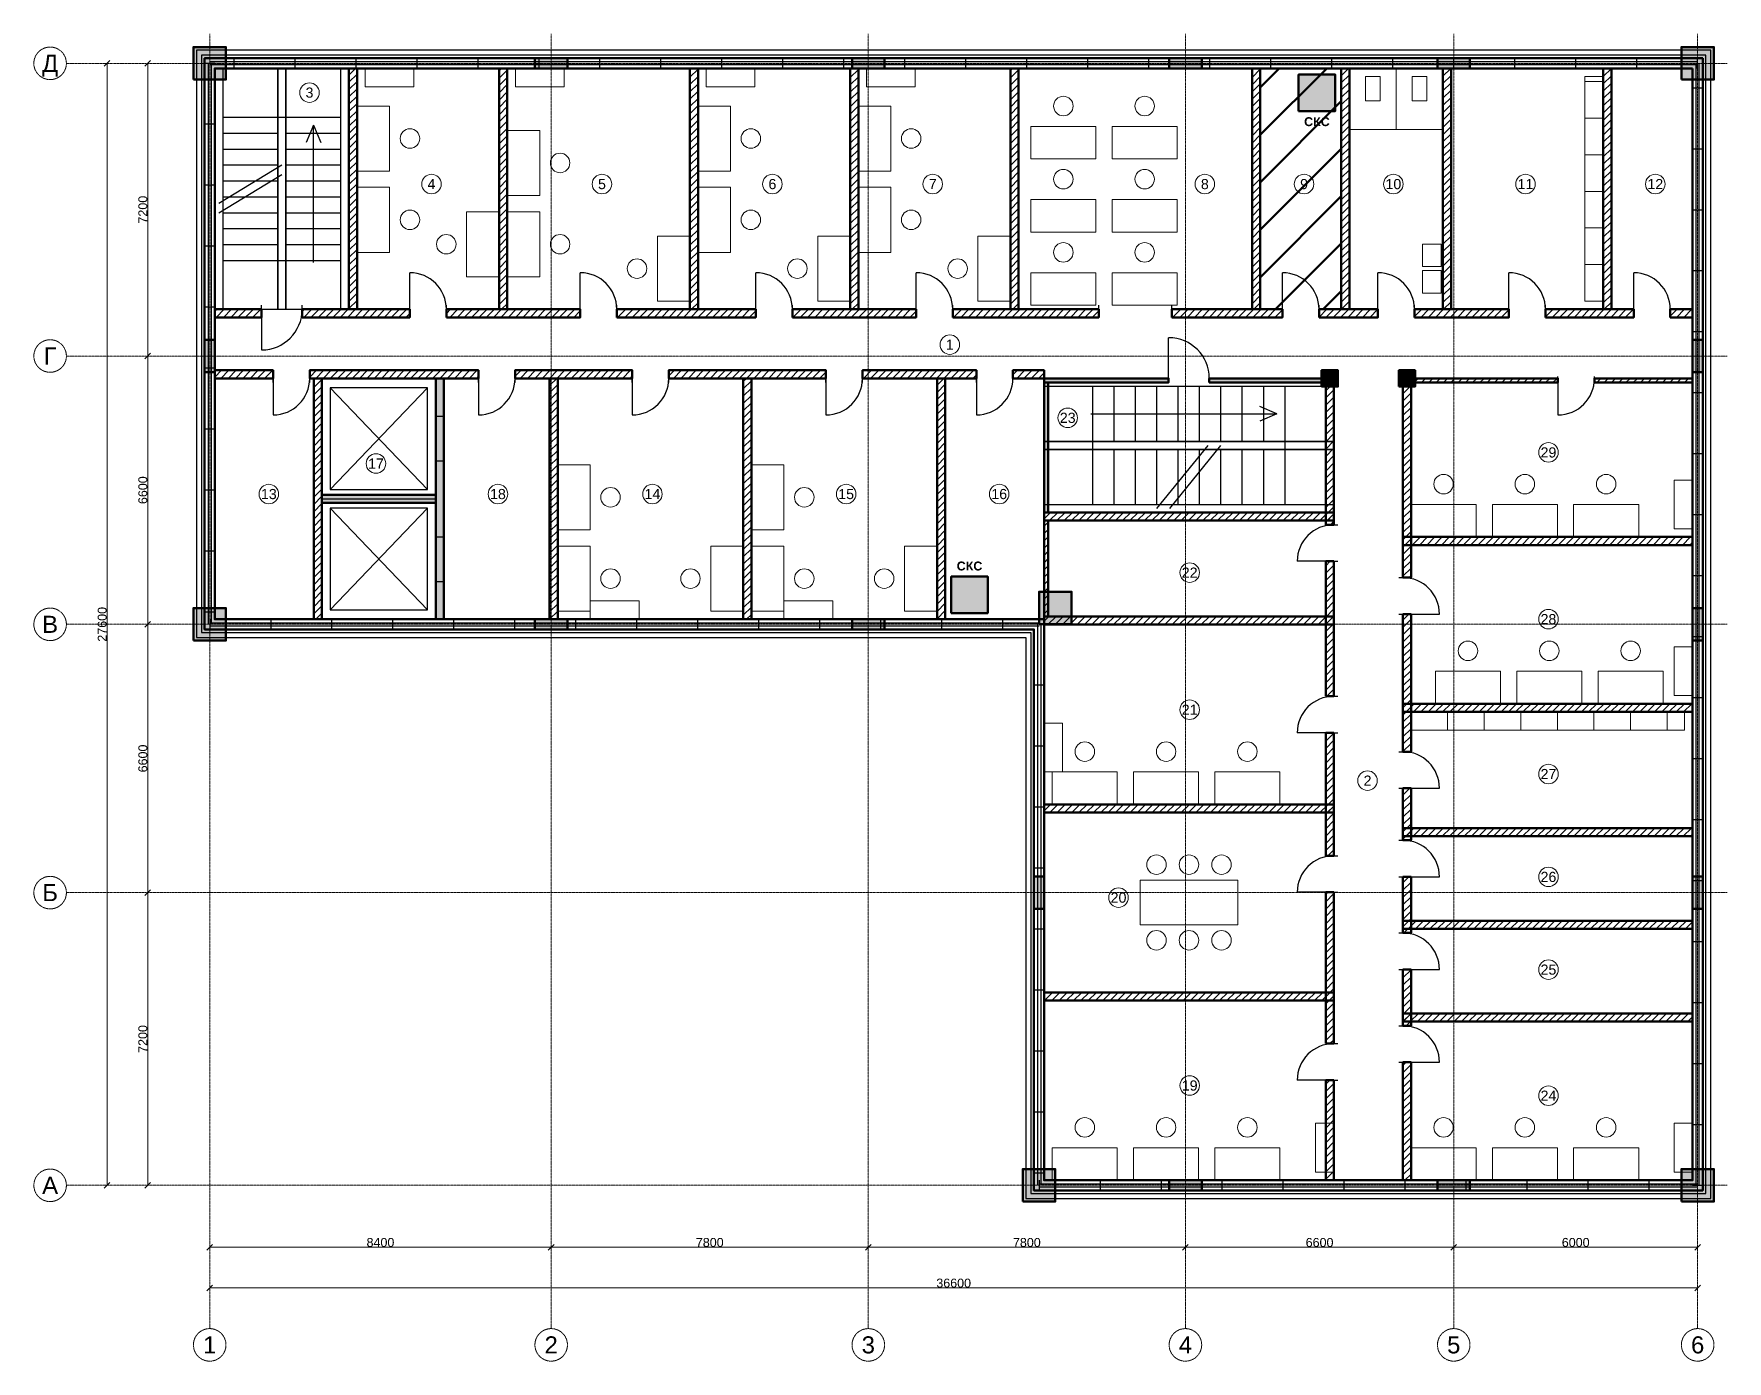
# Model space of a CAD drawing. Header units: millimetres. Extents: x -4325 to 37325, y -4325 to 28325.
import ezdxf
from ezdxf.enums import TextEntityAlignment as Align

# ---------------------------------------------------------------- set-up
doc = ezdxf.new("R2010")
doc.units = ezdxf.units.MM
doc.linetypes.add('CENTER2', pattern=[2.541, 1.587, -0.318, 0.318, -0.318])
for name, color, linetype, lineweight in [('A-ANNO-ROOM', 7, 'CONTINUOUS', 18), ('A-DIMS', 8, 'CONTINUOUS', 13), ('A-DOOR', 3, 'CONTINUOUS', 25), ('A-ELEV', 7, 'CONTINUOUS', 25), ('A-FACADE-PANEL', 8, 'CONTINUOUS', 25), ('A-FURN', 8, 'CONTINUOUS', 18), ('A-GLAZ-RIBBON', 5, 'CONTINUOUS', 25), ('A-GRID', 8, 'CENTER2', 13), ('A-HATCH', 9, 'CONTINUOUS', 9), ('A-OUTLINE', 7, 'CONTINUOUS', 50), ('A-SANI', 8, 'CONTINUOUS', 18), ('A-STAIR', 7, 'CONTINUOUS', 25), ('A-WALL-BLOCK', 9, 'CONTINUOUS', 50), ('A-WALL-RC', 7, 'CONTINUOUS', 50), ('E-SCS-RISER', 1, 'CONTINUOUS', 50), ('E-SERVER-ROOM', 1, 'CONTINUOUS', 50)]:
    doc.layers.add(name, color=color, linetype=linetype, lineweight=lineweight)
doc.styles.add('Arial-Bold', font='arialbd.ttf')
doc.styles.get("Standard").update_dxf_attribs({"font": 'arial.ttf'})

msp = doc.modelspace()

# ---------------------------------------------------------------- hatches: boundary and pattern name
at = {"layer": 'A-HATCH'}
h = msp.add_hatch(dxfattribs=at)
h.set_pattern_fill('ANSI31', scale=40)
h.paths.add_polyline_path([(3425, 21550), (3625, 21550), (3625, 27475), (3625, 27475), (3425, 27475), (3425, 27475)])
h = msp.add_hatch(dxfattribs=at)
h.set_pattern_fill('ANSI31', scale=40)
h.paths.add_polyline_path([(7119, 21550), (7319, 21550), (7319, 27475), (7319, 27475), (7119, 27475), (7119, 27475)])
h = msp.add_hatch(dxfattribs=at)
h.set_pattern_fill('ANSI31', scale=40)
h.paths.add_polyline_path([(11811, 21550), (12011, 21550), (12011, 27475), (12011, 27475), (11811, 27475), (11811, 27475)])
h = msp.add_hatch(dxfattribs=at)
h.set_pattern_fill('ANSI31', scale=40)
h.paths.add_polyline_path([(15755, 21550), (15955, 21550), (15955, 27475), (15955, 27475), (15755, 27475), (15755, 27475)])
h = msp.add_hatch(dxfattribs=at)
h.set_pattern_fill('ANSI31', scale=40)
h.paths.add_polyline_path([(19698, 21550), (19898, 21550), (19898, 27475), (19898, 27475), (19698, 27475), (19698, 27475)])
h = msp.add_hatch(dxfattribs=at)
h.set_pattern_fill('ANSI31', scale=40)
h.paths.add_polyline_path([(25638, 21550), (25838, 21550), (25838, 27475), (25838, 27475), (25638, 27475), (25638, 27475)])
h = msp.add_hatch(dxfattribs=at)
h.set_pattern_fill('ANSI31', scale=40)
h.paths.add_polyline_path([(27835, 21550), (28035, 21550), (28035, 27475), (28035, 27475), (27835, 27475), (27835, 27475)])
h = msp.add_hatch(dxfattribs=at)
h.set_pattern_fill('ANSI31', scale=40)
h.paths.add_polyline_path([(30335, 21550), (30535, 21550), (30535, 27475), (30535, 27475), (30335, 27475), (30335, 27475)])
h = msp.add_hatch(dxfattribs=at)
h.set_pattern_fill('ANSI31', scale=40)
h.paths.add_polyline_path([(34278, 21550), (34478, 21550), (34478, 27475), (34478, 27475), (34278, 27475), (34278, 27475)])
h = msp.add_hatch(dxfattribs=at)
h.set_pattern_fill('ANSI31', scale=40)
h.paths.add_polyline_path([(125, 21350), (125, 21350), (1275, 21350), (1275, 21550), (125, 21550), (125, 21550)])
h = msp.add_hatch(dxfattribs=at)
h.set_pattern_fill('ANSI31', scale=40)
h.paths.add_polyline_path([(2275, 21350), (4922, 21350), (4922, 21550), (2275, 21550)])
h = msp.add_hatch(dxfattribs=at)
h.set_pattern_fill('ANSI31', scale=40)
h.paths.add_polyline_path([(5822, 21350), (9115, 21350), (9115, 21550), (5822, 21550)])
h = msp.add_hatch(dxfattribs=at)
h.set_pattern_fill('ANSI31', scale=40)
h.paths.add_polyline_path([(10015, 21350), (13433, 21350), (13433, 21550), (10015, 21550)])
h = msp.add_hatch(dxfattribs=at)
h.set_pattern_fill('ANSI31', scale=40)
h.paths.add_polyline_path([(14333, 21350), (17376.5, 21350), (17376.5, 21550), (14333, 21550)])
h = msp.add_hatch(dxfattribs=at)
h.set_pattern_fill('ANSI31', scale=40)
h.paths.add_polyline_path([(18276.5, 21350), (21868, 21350), (21868, 21550), (18276.5, 21550)])
h = msp.add_hatch(dxfattribs=at)
h.set_pattern_fill('ANSI31', scale=40)
h.paths.add_polyline_path([(23668, 21350), (26386.5, 21350), (26386.5, 21550), (23668, 21550)])
h = msp.add_hatch(dxfattribs=at)
h.set_pattern_fill('ANSI31', scale=40)
h.paths.add_polyline_path([(27286.5, 21350), (28735, 21350), (28735, 21550), (27286.5, 21550)])
h = msp.add_hatch(dxfattribs=at)
h.set_pattern_fill('ANSI31', scale=40)
h.paths.add_polyline_path([(29635, 21350), (31956.5, 21350), (31956.5, 21550), (29635, 21550)])
h = msp.add_hatch(dxfattribs=at)
h.set_pattern_fill('ANSI31', scale=40)
h.paths.add_polyline_path([(32856.5, 21350), (35026.5, 21350), (35026.5, 21550), (32856.5, 21550)])
h = msp.add_hatch(dxfattribs=at)
h.set_pattern_fill('ANSI31', scale=40)
h.paths.add_polyline_path([(35926.5, 21350), (36475, 21350), (36475, 21350), (36475, 21550), (36475, 21550), (35926.5, 21550)])
h = msp.add_hatch(dxfattribs=at)
h.set_pattern_fill('ANSI31', scale=40)
h.paths.add_polyline_path([(125, 19850), (125, 19850), (1560, 19850), (1560, 20050), (125, 20050), (125, 20050)])
h = msp.add_hatch(dxfattribs=at)
h.set_pattern_fill('ANSI31', scale=40)
h.paths.add_polyline_path([(2460, 19850), (6610, 19850), (6610, 20050), (2460, 20050)])
h = msp.add_hatch(dxfattribs=at)
h.set_pattern_fill('ANSI31', scale=40)
h.paths.add_polyline_path([(7510, 19850), (10392.5, 19850), (10392.5, 20050), (7510, 20050)])
h = msp.add_hatch(dxfattribs=at)
h.set_pattern_fill('ANSI31', scale=40)
h.paths.add_polyline_path([(11292.5, 19850), (15157.5, 19850), (15157.5, 20050), (11292.5, 20050)])
h = msp.add_hatch(dxfattribs=at)
h.set_pattern_fill('ANSI31', scale=40)
h.paths.add_polyline_path([(16057.5, 19850), (18857.5, 19850), (18857.5, 20050), (16057.5, 20050)])
h = msp.add_hatch(dxfattribs=at)
h.set_pattern_fill('ANSI31', scale=40)
h.paths.add_polyline_path([(19757.5, 19850), (20525, 19850), (20525, 20050), (19757.5, 20050)])
h = msp.add_hatch(dxfattribs=at)
h.set_pattern_fill('ANSI31', scale=40)
h.paths.add_polyline_path([(2560, 13925), (2760, 13925), (2760, 13925), (2760, 19850), (2560, 19850), (2560, 13925)])
h = msp.add_hatch(dxfattribs=at)
h.set_pattern_fill('ANSI31', scale=40)
h.paths.add_polyline_path([(8360, 13925), (8560, 13925), (8560, 13925), (8560, 19850), (8360, 19850), (8360, 13925)])
h = msp.add_hatch(dxfattribs=at)
h.set_pattern_fill('ANSI31', scale=40)
h.paths.add_polyline_path([(13125, 13925), (13325, 13925), (13325, 13925), (13325, 19850), (13125, 19850), (13125, 13925)])
h = msp.add_hatch(dxfattribs=at)
h.set_pattern_fill('ANSI31', scale=40)
h.paths.add_polyline_path([(17890, 13925), (18090, 13925), (18090, 13925), (18090, 19850), (17890, 19850), (17890, 13925)])
h = msp.add_hatch(dxfattribs=at)
h.set_pattern_fill('ANSI31', scale=40)
h.paths.add_polyline_path([(27450, 16250), (27650, 16250), (27650, 19850), (27450, 19850)])
h = msp.add_hatch(dxfattribs=at)
h.set_pattern_fill('ANSI31', scale=40)
h.paths.add_polyline_path([(29350, 14948.5), (29550, 14948.5), (29550, 19850), (29350, 19850)])
h = msp.add_hatch(dxfattribs=at)
h.set_pattern_fill('ANSI31', scale=40)
h.paths.add_polyline_path([(29550, 19750), (33162.5, 19750), (33162.5, 19850), (29550, 19850)])
h = msp.add_hatch(dxfattribs=at)
h.set_pattern_fill('ANSI31', scale=40)
h.paths.add_polyline_path([(34062.5, 19750), (36475, 19750), (36475, 19750), (36475, 19850), (36475, 19850), (34062.5, 19850)])
h = msp.add_hatch(dxfattribs=at)
h.set_pattern_fill('ANSI31', scale=40)
h.paths.add_polyline_path([(20525, 16350), (27650, 16350), (27650, 16550), (20525, 16550)])
h = msp.add_hatch(dxfattribs=at)
h.set_pattern_fill('ANSI31', scale=40)
h.paths.add_polyline_path([(20525, 13992), (20625, 13992), (20625, 16350), (20525, 16350)])
h = msp.add_hatch(dxfattribs=at)
h.set_pattern_fill('ANSI31', scale=40)
h.paths.add_polyline_path([(29350, 15749), (36475, 15749), (36475, 15749), (36475, 15949), (36475, 15949), (29350, 15949)])
h = msp.add_hatch(dxfattribs=at)
h.set_pattern_fill('ANSI31', scale=40)
h.paths.add_polyline_path([(27450, 12030.5), (27650, 12030.5), (27650, 15350), (27450, 15350)])
h = msp.add_hatch(dxfattribs=at)
h.set_pattern_fill('ANSI31', scale=40)
h.paths.add_polyline_path([(20525, 13792), (27650, 13792), (27650, 13992), (20525, 13992)])
h = msp.add_hatch(dxfattribs=at)
h.set_pattern_fill('ANSI31', scale=40)
h.paths.add_polyline_path([(29350, 10667.5), (29550, 10667.5), (29550, 14048.5), (29350, 14048.5)])
h = msp.add_hatch(dxfattribs=at)
h.set_pattern_fill('ANSI31', scale=40)
h.paths.add_polyline_path([(29350, 11648), (36475, 11648), (36475, 11648), (36475, 11848), (36475, 11848), (29350, 11848)])
h = msp.add_hatch(dxfattribs=at)
h.set_pattern_fill('ANSI31', scale=40)
h.paths.add_polyline_path([(27450, 8108), (27650, 8108), (27650, 11130.5), (27450, 11130.5)])
h = msp.add_hatch(dxfattribs=at)
h.set_pattern_fill('ANSI31', scale=40)
h.paths.add_polyline_path([(29350, 8487), (29550, 8487), (29550, 9767.5), (29350, 9767.5)])
h = msp.add_hatch(dxfattribs=at)
h.set_pattern_fill('ANSI31', scale=40)
h.paths.add_polyline_path([(20525, 9169), (20525, 9169), (27650, 9169), (27650, 9369), (20525, 9369), (20525, 9369)])
h = msp.add_hatch(dxfattribs=at)
h.set_pattern_fill('ANSI31', scale=40)
h.paths.add_polyline_path([(29350, 8587), (36475, 8587), (36475, 8587), (36475, 8787), (36475, 8787), (29350, 8787)])
h = msp.add_hatch(dxfattribs=at)
h.set_pattern_fill('ANSI31', scale=40)
h.paths.add_polyline_path([(29350, 6207), (29550, 6207), (29550, 7587), (29350, 7587)])
h = msp.add_hatch(dxfattribs=at)
h.set_pattern_fill('ANSI31', scale=40)
h.paths.add_polyline_path([(27450, 3486), (27650, 3486), (27650, 7208), (27450, 7208)])
h = msp.add_hatch(dxfattribs=at)
h.set_pattern_fill('ANSI31', scale=40)
h.paths.add_polyline_path([(29350, 6307), (36475, 6307), (36475, 6307), (36475, 6507), (36475, 6507), (29350, 6507)])
h = msp.add_hatch(dxfattribs=at)
h.set_pattern_fill('ANSI31', scale=40)
h.paths.add_polyline_path([(29350, 3925.5), (29550, 3925.5), (29550, 5307), (29350, 5307)])
h = msp.add_hatch(dxfattribs=at)
h.set_pattern_fill('ANSI31', scale=40)
h.paths.add_polyline_path([(20525, 4547), (20525, 4547), (27650, 4547), (27650, 4747), (20525, 4747), (20525, 4747)])
h = msp.add_hatch(dxfattribs=at)
h.set_pattern_fill('ANSI31', scale=40)
h.paths.add_polyline_path([(29350, 4026), (36475, 4026), (36475, 4026), (36475, 4226), (36475, 4226), (29350, 4226)])
h = msp.add_hatch(dxfattribs=at)
h.set_pattern_fill('ANSI31', scale=40)
h.paths.add_polyline_path([(29350, 125), (29550, 125), (29550, 125), (29550, 3025.5), (29350, 3025.5), (29350, 125)])
h = msp.add_hatch(dxfattribs=at)
h.set_pattern_fill('ANSI31', scale=40)
h.paths.add_polyline_path([(27450, 125), (27650, 125), (27650, 125), (27650, 2586), (27450, 2586), (27450, 125)])
at = {"layer": 'A-WALL-RC'}
h = msp.add_hatch(color=7, dxfattribs=at)
h.dxf.hatch_style = 1
h.paths.add_polyline_path([(-400, 27200), (400, 27200), (400, 28000), (-400, 28000)])
h = msp.add_hatch(color=7, dxfattribs=at)
h.dxf.hatch_style = 1
h.paths.add_polyline_path([(36200, 27200), (37000, 27200), (37000, 28000), (36200, 28000)])
h = msp.add_hatch(color=7, dxfattribs=at)
h.dxf.hatch_style = 1
h.paths.add_polyline_path([(8000, 27475), (8800, 27475), (8800, 27725), (8000, 27725)])
h = msp.add_hatch(color=7, dxfattribs=at)
h.dxf.hatch_style = 1
h.paths.add_polyline_path([(15800, 27475), (16600, 27475), (16600, 27725), (15800, 27725)])
h = msp.add_hatch(color=7, dxfattribs=at)
h.dxf.hatch_style = 1
h.paths.add_polyline_path([(23600, 27475), (24400, 27475), (24400, 27725), (23600, 27725)])
h = msp.add_hatch(color=7, dxfattribs=at)
h.dxf.hatch_style = 1
h.paths.add_polyline_path([(30200, 27475), (31000, 27475), (31000, 27725), (30200, 27725)])
h = msp.add_hatch(color=7, dxfattribs=at)
h.dxf.hatch_style = 1
h.paths.add_polyline_path([(-125, 20000), (125, 20000), (125, 20800), (-125, 20800)])
h = msp.add_hatch(color=7, dxfattribs=at)
h.dxf.hatch_style = 1
h.paths.add_polyline_path([(36475, 20000), (36725, 20000), (36725, 20800), (36475, 20800)])
h = msp.add_hatch(color=7, dxfattribs=at)
h.dxf.hatch_style = 1
h.paths.add_polyline_path([(27350, 19650), (27750, 19650), (27750, 20050), (27350, 20050)])
h = msp.add_hatch(color=7, dxfattribs=at)
h.dxf.hatch_style = 1
h.paths.add_polyline_path([(29250, 19650), (29650, 19650), (29650, 20050), (29250, 20050)])
h = msp.add_hatch(color=7, dxfattribs=at)
h.dxf.hatch_style = 1
h.paths.add_polyline_path([(5560, 13925), (5760, 13925), (5760, 13925), (5760, 19850), (5560, 19850), (5560, 13925)])
h = msp.add_hatch(color=7, dxfattribs=at)
h.dxf.hatch_style = 1
h.paths.add_polyline_path([(20525, 19750), (23587.5, 19750), (23587.5, 19850), (20525, 19850)])
h = msp.add_hatch(color=7, dxfattribs=at)
h.dxf.hatch_style = 1
h.paths.add_polyline_path([(20525, 16550), (20625, 16550), (20625, 19750), (20525, 19750)])
h = msp.add_hatch(color=7, dxfattribs=at)
h.dxf.hatch_style = 1
h.paths.add_polyline_path([(24587.5, 19750), (27450, 19750), (27450, 19850), (24587.5, 19850)])
h = msp.add_hatch(color=7, dxfattribs=at)
h.dxf.hatch_style = 1
h.paths.add_polyline_path([(2760, 16787.5), (5560, 16787.5), (5560, 16987.5), (2760, 16987.5)])
h = msp.add_hatch(color=7, dxfattribs=at)
h.dxf.hatch_style = 1
h.paths.add_polyline_path([(20400, 13800), (21200, 13800), (21200, 14600), (20400, 14600)])
h = msp.add_hatch(color=7, dxfattribs=at)
h.dxf.hatch_style = 1
h.paths.add_polyline_path([(-400, 13400), (400, 13400), (400, 14200), (-400, 14200)])
h = msp.add_hatch(color=7, dxfattribs=at)
h.dxf.hatch_style = 1
h.paths.add_polyline_path([(36475, 13400), (36725, 13400), (36725, 14200), (36475, 14200)])
h = msp.add_hatch(color=7, dxfattribs=at)
h.dxf.hatch_style = 1
h.paths.add_polyline_path([(8000, 13675), (8800, 13675), (8800, 13925), (8000, 13925)])
h = msp.add_hatch(color=7, dxfattribs=at)
h.dxf.hatch_style = 1
h.paths.add_polyline_path([(15800, 13675), (16600, 13675), (16600, 13925), (15800, 13925)])
h = msp.add_hatch(color=7, dxfattribs=at)
h.dxf.hatch_style = 1
h.paths.add_polyline_path([(20275, 6800), (20525, 6800), (20525, 7600), (20275, 7600)])
h = msp.add_hatch(color=7, dxfattribs=at)
h.dxf.hatch_style = 1
h.paths.add_polyline_path([(36475, 6800), (36725, 6800), (36725, 7600), (36475, 7600)])
h = msp.add_hatch(color=7, dxfattribs=at)
h.dxf.hatch_style = 1
h.paths.add_polyline_path([(20000, -400), (20800, -400), (20800, 400), (20000, 400)])
h = msp.add_hatch(color=7, dxfattribs=at)
h.dxf.hatch_style = 1
h.paths.add_polyline_path([(23600, -125), (24400, -125), (24400, 125), (23600, 125)])
h = msp.add_hatch(color=7, dxfattribs=at)
h.dxf.hatch_style = 1
h.paths.add_polyline_path([(30200, -125), (31000, -125), (31000, 125), (30200, 125)])
h = msp.add_hatch(color=7, dxfattribs=at)
h.dxf.hatch_style = 1
h.paths.add_polyline_path([(36200, -400), (37000, -400), (37000, 400), (36200, 400)])
at = {"layer": 'E-SCS-RISER'}
h = msp.add_hatch(color=7, dxfattribs=at)
h.dxf.hatch_style = 1
h.paths.add_polyline_path([(26785, 26425), (27685, 26425), (27685, 27325), (26785, 27325)])
h = msp.add_hatch(color=7, dxfattribs=at)
h.dxf.hatch_style = 1
h.paths.add_polyline_path([(18240, 14075), (19140, 14075), (19140, 14975), (18240, 14975)])
at = {"layer": 'E-SERVER-ROOM'}
h = msp.add_hatch(dxfattribs=at)
h.set_pattern_fill('ANSI31', scale=260)
h.paths.add_polyline_path([(25838, 21550), (27835, 21550), (27835, 27475), (25838, 27475)])

# ---------------------------------------------------------------- linework, layer by layer
at = {"layer": 'A-ANNO-ROOM'}
for centre in [(2455, 26880), (5455, 24630), (9649, 24630), (13841, 24630), (17785, 24630), (24478, 24630), (26918, 24630), (29115, 24630), (32365, 24630), (35558, 24630), (18205, 20680), (21105, 18880), (4090, 17755), (32930, 18029), (1455, 17005), (7090, 17005), (10890, 17005), (15655, 17005), (19420, 17005), (24105, 15072), (32930, 13928), (24105, 11699), (28480, 9955), (32930, 10117), (32930, 7587), (22355, 7077), (32930, 5306), (24105, 2455), (32930, 2205)]:
    msp.add_circle(centre, 240, dxfattribs=at)
at = {"layer": 'A-DIMS'}
for p, q in [((-2595.71, 27529.29), (-2454.29, 27670.71)), ((-2525, 0), (-2525, 27600)), ((-1595.71, 27529.29), (-1454.29, 27670.71)), ((-1525, 20400), (-1525, 27600)), ((-1595.71, 20329.29), (-1454.29, 20470.71)), ((-1595.71, 20329.29), (-1454.29, 20470.71)), ((-1525, 13800), (-1525, 20400)), ((-1595.71, 13729.29), (-1454.29, 13870.71)), ((-1595.71, 13729.29), (-1454.29, 13870.71)), ((-1525, 7200), (-1525, 13800)), ((-1595.71, 7129.29), (-1454.29, 7270.71)), ((-1595.71, 7129.29), (-1454.29, 7270.71)), ((-1525, 0), (-1525, 7200)), ((-2595.71, -70.71), (-2454.29, 70.71)), ((-1595.71, -70.71), (-1454.29, 70.71)), ((-70.71, -1595.71), (70.71, -1454.29)), ((0, -1525), (8400, -1525)), ((8329.29, -1595.71), (8470.71, -1454.29)), ((8329.29, -1595.71), (8470.71, -1454.29)), ((8400, -1525), (16200, -1525)), ((16129.29, -1595.71), (16270.71, -1454.29)), ((16129.29, -1595.71), (16270.71, -1454.29)), ((16200, -1525), (24000, -1525)), ((23929.29, -1595.71), (24070.71, -1454.29)), ((23929.29, -1595.71), (24070.71, -1454.29)), ((24000, -1525), (30600, -1525)), ((30529.29, -1595.71), (30670.71, -1454.29)), ((30529.29, -1595.71), (30670.71, -1454.29)), ((30600, -1525), (36600, -1525)), ((36529.29, -1595.71), (36670.71, -1454.29)), ((-70.71, -2595.71), (70.71, -2454.29)), ((36529.29, -2595.71), (36670.71, -2454.29)), ((0, -2525), (36600, -2525))]:
    msp.add_line(p, q, dxfattribs=at)
at = {"layer": 'A-DOOR'}
for p, q in [((4922, 21550), (4922, 22450)), ((9115, 21550), (9115, 22450)), ((13433, 21550), (13433, 22450)), ((17376.5, 21550), (17376.5, 22450)), ((26386.5, 21550), (26386.5, 22450)), ((28735, 21550), (28735, 22450)), ((31956.5, 21550), (31956.5, 22450)), ((35026.5, 21550), (35026.5, 22450)), ((1275, 21450), (1275, 21650)), ((1275, 21550), (1275, 20550)), ((2275, 21450), (2275, 21650)), ((4922, 21450), (4922, 21650)), ((5822, 21450), (5822, 21650)), ((9115, 21450), (9115, 21650)), ((10015, 21450), (10015, 21650)), ((13433, 21450), (13433, 21650)), ((14333, 21450), (14333, 21650)), ((17376.5, 21450), (17376.5, 21650)), ((18276.5, 21450), (18276.5, 21650)), ((21868, 21450), (21868, 21650)), ((23668, 21450), (23668, 21650)), ((26386.5, 21450), (26386.5, 21650)), ((27286.5, 21450), (27286.5, 21650)), ((28735, 21450), (28735, 21650)), ((29635, 21450), (29635, 21650)), ((31956.5, 21450), (31956.5, 21650)), ((32856.5, 21450), (32856.5, 21650)), ((35026.5, 21450), (35026.5, 21650)), ((35926.5, 21450), (35926.5, 21650)), ((23587.5, 19850), (23587.5, 20850)), ((1560, 19750), (1560, 19950)), ((1560, 19850), (1560, 18950)), ((2460, 19750), (2460, 19950)), ((6610, 19750), (6610, 19950)), ((6610, 19850), (6610, 18950)), ((7510, 19750), (7510, 19950)), ((10392.5, 19750), (10392.5, 19950)), ((10392.5, 19850), (10392.5, 18950)), ((11292.5, 19750), (11292.5, 19950)), ((15157.5, 19750), (15157.5, 19950)), ((15157.5, 19850), (15157.5, 18950)), ((16057.5, 19750), (16057.5, 19950)), ((18857.5, 19750), (18857.5, 19950)), ((18857.5, 19850), (18857.5, 18950)), ((19757.5, 19750), (19757.5, 19950)), ((23587.5, 19800), (23587.5, 19900)), ((24587.5, 19800), (24587.5, 19900)), ((33162.5, 19800), (33162.5, 19900)), ((33162.5, 19850), (33162.5, 18950)), ((34062.5, 19800), (34062.5, 19900)), ((5560, 18918.75), (5760, 18918.75)), ((5560, 17818.75), (5760, 17818.75)), ((27550, 16250), (27750, 16250)), ((5560, 15956.25), (5760, 15956.25)), ((27650, 15350), (26750, 15350)), ((27550, 15350), (27750, 15350)), ((5560, 14856.25), (5760, 14856.25)), ((29250, 14948.5), (29450, 14948.5)), ((29250, 14048.5), (29450, 14048.5)), ((29350, 14048.5), (30250, 14048.5)), ((27550, 12030.5), (27750, 12030.5)), ((27650, 11130.5), (26750, 11130.5)), ((27550, 11130.5), (27750, 11130.5)), ((29250, 10667.5), (29450, 10667.5)), ((29250, 9767.5), (29450, 9767.5)), ((29350, 9767.5), (30250, 9767.5)), ((29250, 8487), (29450, 8487)), ((27550, 8108), (27750, 8108)), ((29250, 7587), (29450, 7587)), ((29350, 7587), (30250, 7587)), ((27650, 7208), (26750, 7208)), ((27550, 7208), (27750, 7208)), ((29250, 6207), (29450, 6207)), ((29250, 5307), (29450, 5307)), ((29350, 5307), (30250, 5307)), ((29250, 3925.5), (29450, 3925.5)), ((27550, 3486), (27750, 3486)), ((29250, 3025.5), (29450, 3025.5)), ((29350, 3025.5), (30250, 3025.5)), ((27650, 2586), (26750, 2586)), ((27550, 2586), (27750, 2586))]:
    msp.add_line(p, q, dxfattribs=at)
for centre, radius, start, end in [((4922, 21550), 900, 0, 90), ((9115, 21550), 900, 0, 90), ((13433, 21550), 900, 0, 90), ((17376.5, 21550), 900, 0, 90), ((26386.5, 21550), 900, 0, 90), ((28735, 21550), 900, 0, 90), ((31956.5, 21550), 900, 0, 90), ((35026.5, 21550), 900, 0, 90), ((1275, 21550), 1000, -90, 0), ((23587.5, 19850), 1000, 0, 90), ((1560, 19850), 900, -90, 0), ((6610, 19850), 900, -90, 0), ((10392.5, 19850), 900, -90, 0), ((15157.5, 19850), 900, -90, 0), ((18857.5, 19850), 900, -90, 0), ((33162.5, 19850), 900, -90, 0), ((27650, 15350), 900, 90, 180), ((29350, 14048.5), 900, 0, 90), ((27650, 11130.5), 900, 90, 180), ((29350, 9767.5), 900, 0, 90), ((29350, 7587), 900, 0, 90), ((27650, 7208), 900, 90, 180), ((29350, 5307), 900, 0, 90), ((29350, 3025.5), 900, 0, 90), ((27650, 2586), 900, 90, 180)]:
    msp.add_arc(centre, radius, start, end, dxfattribs=at)
at = {"layer": 'A-ELEV'}
for p, q in [((2960, 17118.75), (5360, 19618.75)), ((2960, 19618.75), (5360, 17118.75)), ((2760, 16887.5), (5560, 16887.5)), ((2960, 14156.25), (5360, 16656.25)), ((2960, 16656.25), (5360, 14156.25))]:
    msp.add_line(p, q, dxfattribs=at)
for points in [[(2960, 17118.75), (5360, 17118.75), (5360, 19618.75), (2960, 19618.75)], [(2960, 14156.25), (5360, 14156.25), (5360, 16656.25), (2960, 16656.25)]]:
    msp.add_lwpolyline(points, close=True, dxfattribs=at)
at = {"layer": 'A-FACADE-PANEL'}
for points in [[(36925, 27925), (-325, 27925), (-325, 13475), (20075, 13475), (20075, -325), (36925, -325)], [(36805, 27805), (-205, 27805), (-205, 13595), (20195, 13595), (20195, -205), (36805, -205)]]:
    msp.add_lwpolyline(points, close=True, dxfattribs=at)
at = {"layer": 'A-FURN'}
for p, q in [((33828, 27150), (34278, 27150)), ((33828, 26250), (34278, 26250)), ((33828, 25350), (34278, 25350)), ((33828, 24450), (34278, 24450)), ((33828, 23550), (34278, 23550)), ((33828, 22650), (34278, 22650)), ((30450, 11198), (30450, 11648)), ((31350, 11198), (31350, 11648)), ((32250, 11198), (32250, 11648)), ((33150, 11198), (33150, 11648)), ((34050, 11198), (34050, 11648)), ((34950, 11198), (34950, 11648)), ((35850, 11198), (35850, 11648))]:
    msp.add_line(p, q, dxfattribs=at)
for points in [[(3825, 27025), (5025, 27025), (5025, 27475), (3825, 27475)], [(7519, 27025), (8719, 27025), (8719, 27475), (7519, 27475)], [(12211, 27025), (13411, 27025), (13411, 27475), (12211, 27475)], [(16155, 27025), (17355, 27025), (17355, 27475), (16155, 27475)], [(33828, 21750), (34278, 21750), (34278, 27275), (33828, 27275)], [(3625, 24950), (4425, 24950), (4425, 26550), (3625, 26550)], [(12011, 24950), (12811, 24950), (12811, 26550), (12011, 26550)], [(15955, 24950), (16755, 24950), (16755, 26550), (15955, 26550)], [(7319, 24350), (8119, 24350), (8119, 25950), (7319, 25950)], [(20198, 25250), (21798, 25250), (21798, 26050), (20198, 26050)], [(22198, 25250), (23798, 25250), (23798, 26050), (22198, 26050)], [(3625, 22950), (4425, 22950), (4425, 24550), (3625, 24550)], [(12011, 22950), (12811, 22950), (12811, 24550), (12011, 24550)], [(15955, 22950), (16755, 22950), (16755, 24550), (15955, 24550)], [(20198, 23450), (21798, 23450), (21798, 24250), (20198, 24250)], [(22198, 23450), (23798, 23450), (23798, 24250), (22198, 24250)], [(6319, 22350), (7119, 22350), (7119, 23950), (6319, 23950)], [(7319, 22350), (8119, 22350), (8119, 23950), (7319, 23950)], [(11011, 21750), (11811, 21750), (11811, 23350), (11011, 23350)], [(14955, 21750), (15755, 21750), (15755, 23350), (14955, 23350)], [(18898, 21750), (19698, 21750), (19698, 23350), (18898, 23350)], [(20198, 21650), (21798, 21650), (21798, 22450), (20198, 22450)], [(22198, 21650), (23798, 21650), (23798, 22450), (22198, 22450)], [(8560, 16125), (9360, 16125), (9360, 17725), (8560, 17725)], [(13325, 16125), (14125, 16125), (14125, 17725), (13325, 17725)], [(36025, 16149), (36475, 16149), (36475, 17349), (36025, 17349)], [(29550, 15949), (31150, 15949), (31150, 16749), (29550, 16749)], [(31550, 15949), (33150, 15949), (33150, 16749), (31550, 16749)], [(33550, 15949), (35150, 15949), (35150, 16749), (33550, 16749)], [(8560, 14125), (9360, 14125), (9360, 15725), (8560, 15725)], [(12325, 14125), (13125, 14125), (13125, 15725), (12325, 15725)], [(13325, 14125), (14125, 14125), (14125, 15725), (13325, 15725)], [(17090, 14125), (17890, 14125), (17890, 15725), (17090, 15725)], [(9360, 13925), (10560, 13925), (10560, 14375), (9360, 14375)], [(14125, 13925), (15325, 13925), (15325, 14375), (14125, 14375)], [(36025, 12048), (36475, 12048), (36475, 13248), (36025, 13248)], [(30150, 11848), (31750, 11848), (31750, 12648), (30150, 12648)], [(32150, 11848), (33750, 11848), (33750, 12648), (32150, 12648)], [(34150, 11848), (35750, 11848), (35750, 12648), (34150, 12648)], [(20525, 10169), (20975, 10169), (20975, 11369), (20525, 11369)], [(29550, 11198), (36275, 11198), (36275, 11648), (29550, 11648)], [(20725, 9369), (22325, 9369), (22325, 10169), (20725, 10169)], [(22725, 9369), (24325, 9369), (24325, 10169), (22725, 10169)], [(24725, 9369), (26325, 9369), (26325, 10169), (24725, 10169)], [(22887.5, 6408), (25287.5, 6408), (25287.5, 7508), (22887.5, 7508)], [(27200, 325), (27650, 325), (27650, 1525), (27200, 1525)], [(36025, 325), (36475, 325), (36475, 1525), (36025, 1525)], [(20725, 125), (22325, 125), (22325, 925), (20725, 925)], [(22725, 125), (24325, 125), (24325, 925), (22725, 925)], [(24725, 125), (26325, 125), (26325, 925), (24725, 925)], [(29550, 125), (31150, 125), (31150, 925), (29550, 925)], [(31550, 125), (33150, 125), (33150, 925), (31550, 925)], [(33550, 125), (35150, 125), (35150, 925), (33550, 925)]]:
    msp.add_lwpolyline(points, close=True, dxfattribs=at)
for centre in [(20998, 26550), (22998, 26550), (4925, 25750), (13311, 25750), (17255, 25750), (8619, 25150), (20998, 24750), (22998, 24750), (4925, 23750), (13311, 23750), (17255, 23750), (5819, 23150), (8619, 23150), (20998, 22950), (22998, 22950), (10511, 22550), (14455, 22550), (18398, 22550), (9860, 16925), (14625, 16925), (30350, 17249), (32350, 17249), (34350, 17249), (9860, 14925), (11825, 14925), (14625, 14925), (16590, 14925), (30950, 13148), (32950, 13148), (34950, 13148), (21525, 10669), (23525, 10669), (25525, 10669), (23287.5, 7888), (24087.5, 7888), (24887.5, 7888), (23287.5, 6028), (24087.5, 6028), (24887.5, 6028), (21525, 1425), (23525, 1425), (25525, 1425), (30350, 1425), (32350, 1425), (34350, 1425)]:
    msp.add_circle(centre, 240, dxfattribs=at)
at = {"layer": 'A-GLAZ-RIBBON'}
for p, q in [((125, 27600), (-125, 27600)), ((-40, 27600), (-40, 13800)), ((36600, 27640), (0, 27640)), ((36600, 27560), (0, 27560)), ((40, 27600), (40, 13800)), ((600, 27475), (600, 27725)), ((2100, 27475), (2100, 27725)), ((3600, 27475), (3600, 27725)), ((5100, 27475), (5100, 27725)), ((6600, 27475), (6600, 27725)), ((8100, 27475), (8100, 27725)), ((9600, 27475), (9600, 27725)), ((11100, 27475), (11100, 27725)), ((12600, 27475), (12600, 27725)), ((14100, 27475), (14100, 27725)), ((15600, 27475), (15600, 27725)), ((17100, 27475), (17100, 27725)), ((18600, 27475), (18600, 27725)), ((20100, 27475), (20100, 27725)), ((21600, 27475), (21600, 27725)), ((23100, 27475), (23100, 27725)), ((24600, 27475), (24600, 27725)), ((26100, 27475), (26100, 27725)), ((27600, 27475), (27600, 27725)), ((29100, 27475), (29100, 27725)), ((30600, 27475), (30600, 27725)), ((32100, 27475), (32100, 27725)), ((33600, 27475), (33600, 27725)), ((35100, 27475), (35100, 27725)), ((36560, 0), (36560, 27600)), ((36600, 27475), (36600, 27725)), ((36640, 0), (36640, 27600)), ((36475, 27000), (36725, 27000)), ((125, 26100), (-125, 26100)), ((36475, 25500), (36725, 25500)), ((125, 24600), (-125, 24600)), ((36475, 24000), (36725, 24000)), ((125, 23100), (-125, 23100)), ((36475, 22500), (36725, 22500)), ((125, 21600), (-125, 21600)), ((36475, 21000), (36725, 21000)), ((125, 20100), (-125, 20100)), ((36475, 19500), (36725, 19500)), ((125, 18600), (-125, 18600)), ((36475, 18000), (36725, 18000)), ((125, 17100), (-125, 17100)), ((36475, 16500), (36725, 16500)), ((125, 15600), (-125, 15600)), ((36475, 15000), (36725, 15000)), ((125, 14100), (-125, 14100)), ((0, 13925), (0, 13675)), ((0, 13840), (20400, 13840)), ((0, 13760), (20400, 13760)), ((1500, 13925), (1500, 13675)), ((3000, 13925), (3000, 13675)), ((4500, 13925), (4500, 13675)), ((6000, 13925), (6000, 13675)), ((7500, 13925), (7500, 13675)), ((9000, 13925), (9000, 13675)), ((10500, 13925), (10500, 13675)), ((12000, 13925), (12000, 13675)), ((13500, 13925), (13500, 13675)), ((15000, 13925), (15000, 13675)), ((16500, 13925), (16500, 13675)), ((18000, 13925), (18000, 13675)), ((19500, 13925), (19500, 13675)), ((20525, 13800), (20275, 13800)), ((20360, 13800), (20360, 0)), ((20440, 13800), (20440, 0)), ((36475, 13500), (36725, 13500)), ((20525, 12300), (20275, 12300)), ((36475, 12000), (36725, 12000)), ((20525, 10800), (20275, 10800)), ((36475, 10500), (36725, 10500)), ((20525, 9300), (20275, 9300)), ((36475, 9000), (36725, 9000)), ((20525, 7800), (20275, 7800)), ((36475, 7500), (36725, 7500)), ((20525, 6300), (20275, 6300)), ((36475, 6000), (36725, 6000)), ((20525, 4800), (20275, 4800)), ((36475, 4500), (36725, 4500)), ((20525, 3300), (20275, 3300)), ((36475, 3000), (36725, 3000)), ((20525, 1800), (20275, 1800)), ((36475, 1500), (36725, 1500)), ((20525, 300), (20275, 300)), ((20400, 125), (20400, -125)), ((20400, 40), (36600, 40)), ((21900, 125), (21900, -125)), ((23400, 125), (23400, -125)), ((24900, 125), (24900, -125)), ((26400, 125), (26400, -125)), ((27900, 125), (27900, -125)), ((29400, 125), (29400, -125)), ((30900, 125), (30900, -125)), ((32400, 125), (32400, -125)), ((33900, 125), (33900, -125)), ((35400, 125), (35400, -125)), ((36475, 0), (36725, 0)), ((20400, -40), (36600, -40))]:
    msp.add_line(p, q, dxfattribs=at)
at = {"layer": 'A-GRID'}
for p, q in [((0, -3525), (0, 28325)), ((8400, -3525), (8400, 28325)), ((16200, -3525), (16200, 28325)), ((24000, -3525), (24000, 28325)), ((30600, -3525), (30600, 28325)), ((36600, -3525), (36600, 28325)), ((-3525, 27600), (37325, 27600)), ((-3525, 20400), (37325, 20400)), ((-3525, 13800), (37325, 13800)), ((-3525, 7200), (37325, 7200)), ((-3525, 0), (37325, 0))]:
    msp.add_line(p, q, dxfattribs=at)
for centre in [(-3925, 27600), (-3925, 20400), (-3925, 13800), (-3925, 7200), (-3925, 0), (0, -3925), (8400, -3925), (16200, -3925), (24000, -3925), (30600, -3925), (36600, -3925)]:
    msp.add_circle(centre, 400, dxfattribs=at)
at = {"layer": 'A-OUTLINE'}
for points in [[(36725, 27725), (-125, 27725), (-125, 13675), (20275, 13675), (20275, -125), (36725, -125)], [(36475, 27475), (125, 27475), (125, 13925), (20525, 13925), (20525, 125), (36475, 125)]]:
    msp.add_lwpolyline(points, close=True, dxfattribs=at)
at = {"layer": 'A-SANI'}
for points in [[(28035, 25975), (29185, 25975), (29185, 27475), (28035, 27475)], [(28430, 26675), (28790, 26675), (28790, 27275), (28430, 27275)], [(29185, 25975), (30335, 25975), (30335, 27475), (29185, 27475)], [(29580, 26675), (29940, 26675), (29940, 27275), (29580, 27275)], [(29835, 22600), (30295, 22600), (30295, 23150), (29835, 23150)], [(29835, 21950), (30295, 21950), (30295, 22500), (29835, 22500)]]:
    msp.add_lwpolyline(points, close=True, dxfattribs=at)
at = {"layer": 'A-STAIR'}
for p, q in [((325, 26275), (1675, 26275)), ((325, 26275), (3225, 26275)), ((1875, 26275), (3225, 26275)), ((325, 25883.33), (1675, 25883.33)), ((1875, 25883.33), (3225, 25883.33)), ((2550, 26075), (2370, 25655)), ((2550, 22700), (2550, 26075)), ((2550, 26075), (2730, 25655)), ((325, 25491.67), (1675, 25491.67)), ((1875, 25491.67), (3225, 25491.67)), ((225, 24160), (1775, 25100)), ((325, 25100), (1675, 25100)), ((1875, 25100), (3225, 25100)), ((225, 23925), (1775, 24865)), ((325, 24708.33), (1675, 24708.33)), ((1875, 24708.33), (3225, 24708.33)), ((325, 24316.67), (1675, 24316.67)), ((1875, 24316.67), (3225, 24316.67)), ((325, 23925), (1675, 23925)), ((1875, 23925), (3225, 23925)), ((325, 23533.33), (1675, 23533.33)), ((1875, 23533.33), (3225, 23533.33)), ((325, 23141.67), (1675, 23141.67)), ((1875, 23141.67), (3225, 23141.67)), ((325, 22750), (3225, 22750)), ((21725, 16750), (21725, 19650)), ((22250, 18300), (22250, 19650)), ((22775, 18300), (22775, 19650)), ((23300, 18300), (23300, 19650)), ((23825, 18300), (23825, 19650)), ((24350, 18300), (24350, 19650)), ((24875, 18300), (24875, 19650)), ((25400, 18300), (25400, 19650)), ((25925, 18300), (25925, 19650)), ((26450, 18300), (26450, 19650)), ((26450, 16750), (26450, 19650)), ((21675, 18975), (26250, 18975)), ((26250, 18975), (25830, 19155)), ((26250, 18975), (25830, 18795)), ((22250, 16750), (22250, 18100)), ((22775, 16750), (22775, 18100)), ((23300, 16650), (24560, 18200)), ((23300, 16750), (23300, 18100)), ((23615, 16650), (24875, 18200)), ((23825, 16750), (23825, 18100)), ((24350, 16750), (24350, 18100)), ((24875, 16750), (24875, 18100)), ((25400, 16750), (25400, 18100)), ((25925, 16750), (25925, 18100)), ((26450, 16750), (26450, 18100))]:
    msp.add_line(p, q, dxfattribs=at)
for points in [[(325, 21550), (1675, 21550), (1675, 27475), (325, 27475)], [(1675, 21550), (1875, 21550), (1875, 27475), (1675, 27475)], [(1875, 21550), (3225, 21550), (3225, 27475), (1875, 27475)], [(20525, 18300), (27650, 18300), (27650, 19650), (20525, 19650)], [(20525, 18100), (27650, 18100), (27650, 18300), (20525, 18300)], [(20525, 16750), (27650, 16750), (27650, 18100), (20525, 18100)]]:
    msp.add_lwpolyline(points, close=True, dxfattribs=at)
at = {"layer": 'A-WALL-BLOCK'}
for points in [[(3425, 21550), (3625, 21550), (3625, 27475), (3625, 27475), (3425, 27475), (3425, 27475)], [(7119, 21550), (7319, 21550), (7319, 27475), (7319, 27475), (7119, 27475), (7119, 27475)], [(11811, 21550), (12011, 21550), (12011, 27475), (12011, 27475), (11811, 27475), (11811, 27475)], [(15755, 21550), (15955, 21550), (15955, 27475), (15955, 27475), (15755, 27475), (15755, 27475)], [(19698, 21550), (19898, 21550), (19898, 27475), (19898, 27475), (19698, 27475), (19698, 27475)], [(25638, 21550), (25838, 21550), (25838, 27475), (25838, 27475), (25638, 27475), (25638, 27475)], [(27835, 21550), (28035, 21550), (28035, 27475), (28035, 27475), (27835, 27475), (27835, 27475)], [(30335, 21550), (30535, 21550), (30535, 27475), (30535, 27475), (30335, 27475), (30335, 27475)], [(34278, 21550), (34478, 21550), (34478, 27475), (34478, 27475), (34278, 27475), (34278, 27475)], [(125, 21350), (125, 21350), (1275, 21350), (1275, 21550), (125, 21550), (125, 21550)], [(2275, 21350), (4922, 21350), (4922, 21550), (2275, 21550)], [(5822, 21350), (9115, 21350), (9115, 21550), (5822, 21550)], [(10015, 21350), (13433, 21350), (13433, 21550), (10015, 21550)], [(14333, 21350), (17376.5, 21350), (17376.5, 21550), (14333, 21550)], [(18276.5, 21350), (21868, 21350), (21868, 21550), (18276.5, 21550)], [(23668, 21350), (26386.5, 21350), (26386.5, 21550), (23668, 21550)], [(27286.5, 21350), (28735, 21350), (28735, 21550), (27286.5, 21550)], [(29635, 21350), (31956.5, 21350), (31956.5, 21550), (29635, 21550)], [(32856.5, 21350), (35026.5, 21350), (35026.5, 21550), (32856.5, 21550)], [(35926.5, 21350), (36475, 21350), (36475, 21350), (36475, 21550), (36475, 21550), (35926.5, 21550)], [(125, 19850), (125, 19850), (1560, 19850), (1560, 20050), (125, 20050), (125, 20050)], [(2460, 19850), (6610, 19850), (6610, 20050), (2460, 20050)], [(7510, 19850), (10392.5, 19850), (10392.5, 20050), (7510, 20050)], [(11292.5, 19850), (15157.5, 19850), (15157.5, 20050), (11292.5, 20050)], [(16057.5, 19850), (18857.5, 19850), (18857.5, 20050), (16057.5, 20050)], [(19757.5, 19850), (20525, 19850), (20525, 20050), (19757.5, 20050)], [(2560, 13925), (2760, 13925), (2760, 13925), (2760, 19850), (2560, 19850), (2560, 13925)], [(8360, 13925), (8560, 13925), (8560, 13925), (8560, 19850), (8360, 19850), (8360, 13925)], [(13125, 13925), (13325, 13925), (13325, 13925), (13325, 19850), (13125, 19850), (13125, 13925)], [(17890, 13925), (18090, 13925), (18090, 13925), (18090, 19850), (17890, 19850), (17890, 13925)], [(27450, 16250), (27650, 16250), (27650, 19850), (27450, 19850)], [(29350, 14948.5), (29550, 14948.5), (29550, 19850), (29350, 19850)], [(29550, 19750), (33162.5, 19750), (33162.5, 19850), (29550, 19850)], [(34062.5, 19750), (36475, 19750), (36475, 19750), (36475, 19850), (36475, 19850), (34062.5, 19850)], [(20525, 16350), (27650, 16350), (27650, 16550), (20525, 16550)], [(20525, 13992), (20625, 13992), (20625, 16350), (20525, 16350)], [(29350, 15749), (36475, 15749), (36475, 15749), (36475, 15949), (36475, 15949), (29350, 15949)], [(27450, 12030.5), (27650, 12030.5), (27650, 15350), (27450, 15350)], [(20525, 13792), (27650, 13792), (27650, 13992), (20525, 13992)], [(29350, 10667.5), (29550, 10667.5), (29550, 14048.5), (29350, 14048.5)], [(29350, 11648), (36475, 11648), (36475, 11648), (36475, 11848), (36475, 11848), (29350, 11848)], [(27450, 8108), (27650, 8108), (27650, 11130.5), (27450, 11130.5)], [(29350, 8487), (29550, 8487), (29550, 9767.5), (29350, 9767.5)], [(20525, 9169), (20525, 9169), (27650, 9169), (27650, 9369), (20525, 9369), (20525, 9369)], [(29350, 8587), (36475, 8587), (36475, 8587), (36475, 8787), (36475, 8787), (29350, 8787)], [(29350, 6207), (29550, 6207), (29550, 7587), (29350, 7587)], [(27450, 3486), (27650, 3486), (27650, 7208), (27450, 7208)], [(29350, 6307), (36475, 6307), (36475, 6307), (36475, 6507), (36475, 6507), (29350, 6507)], [(29350, 3925.5), (29550, 3925.5), (29550, 5307), (29350, 5307)], [(20525, 4547), (20525, 4547), (27650, 4547), (27650, 4747), (20525, 4747), (20525, 4747)], [(29350, 4026), (36475, 4026), (36475, 4026), (36475, 4226), (36475, 4226), (29350, 4226)], [(29350, 125), (29550, 125), (29550, 125), (29550, 3025.5), (29350, 3025.5), (29350, 125)], [(27450, 125), (27650, 125), (27650, 125), (27650, 2586), (27450, 2586), (27450, 125)]]:
    msp.add_lwpolyline(points, close=True, dxfattribs=at)
at = {"layer": 'A-WALL-RC'}
for points in [[(-400, 27200), (400, 27200), (400, 28000), (-400, 28000)], [(36200, 27200), (37000, 27200), (37000, 28000), (36200, 28000)], [(8000, 27475), (8800, 27475), (8800, 27725), (8000, 27725)], [(15800, 27475), (16600, 27475), (16600, 27725), (15800, 27725)], [(23600, 27475), (24400, 27475), (24400, 27725), (23600, 27725)], [(30200, 27475), (31000, 27475), (31000, 27725), (30200, 27725)], [(-125, 20000), (125, 20000), (125, 20800), (-125, 20800)], [(36475, 20000), (36725, 20000), (36725, 20800), (36475, 20800)], [(27350, 19650), (27750, 19650), (27750, 20050), (27350, 20050)], [(29250, 19650), (29650, 19650), (29650, 20050), (29250, 20050)], [(5560, 13925), (5760, 13925), (5760, 13925), (5760, 19850), (5560, 19850), (5560, 13925)], [(20525, 19750), (23587.5, 19750), (23587.5, 19850), (20525, 19850)], [(20525, 16550), (20625, 16550), (20625, 19750), (20525, 19750)], [(24587.5, 19750), (27450, 19750), (27450, 19850), (24587.5, 19850)], [(2760, 16787.5), (5560, 16787.5), (5560, 16987.5), (2760, 16987.5)], [(20400, 13800), (21200, 13800), (21200, 14600), (20400, 14600)], [(-400, 13400), (400, 13400), (400, 14200), (-400, 14200)], [(36475, 13400), (36725, 13400), (36725, 14200), (36475, 14200)], [(8000, 13675), (8800, 13675), (8800, 13925), (8000, 13925)], [(15800, 13675), (16600, 13675), (16600, 13925), (15800, 13925)], [(20275, 6800), (20525, 6800), (20525, 7600), (20275, 7600)], [(36475, 6800), (36725, 6800), (36725, 7600), (36475, 7600)], [(20000, -400), (20800, -400), (20800, 400), (20000, 400)], [(23600, -125), (24400, -125), (24400, 125), (23600, 125)], [(30200, -125), (31000, -125), (31000, 125), (30200, 125)], [(36200, -400), (37000, -400), (37000, 400), (36200, 400)]]:
    msp.add_lwpolyline(points, close=True, dxfattribs=at)
at = {"layer": 'E-SCS-RISER'}
for points in [[(26785, 26425), (27685, 26425), (27685, 27325), (26785, 27325)], [(18240, 14075), (19140, 14075), (19140, 14975), (18240, 14975)]]:
    msp.add_lwpolyline(points, close=True, dxfattribs=at)

# ---------------------------------------------------------------- texts
at = {"layer": 'A-ANNO-ROOM'}
for s, p in [('3', (2455, 26880)), ('4', (5455, 24630)), ('5', (9649, 24630)), ('6', (13841, 24630)), ('7', (17785, 24630)), ('8', (24478, 24630)), ('9', (26918, 24630)), ('10', (29115, 24630)), ('11', (32365, 24630)), ('12', (35558, 24630)), ('1', (18205, 20680)), ('23', (21105, 18880)), ('29', (32930, 18029)), ('17', (4090, 17755)), ('13', (1455, 17005)), ('18', (7090, 17005)), ('14', (10890, 17005)), ('15', (15655, 17005)), ('16', (19420, 17005)), ('22', (24105, 15072)), ('28', (32930, 13928)), ('21', (24105, 11699)), ('2', (28480, 9955)), ('27', (32930, 10117)), ('26', (32930, 7587)), ('20', (22355, 7077)), ('25', (32930, 5306)), ('19', (24105, 2455)), ('24', (32930, 2205))]:
    msp.add_text(s, height=250, dxfattribs=at).set_placement(p, align=Align.MIDDLE_CENTER)
at = {"layer": 'A-DIMS'}
for s, p in [('7200', (-1645, 24000)), ('6600', (-1645, 17100)), ('27600', (-2645, 13800)), ('6600', (-1645, 10500)), ('7200', (-1645, 3600))]:
    msp.add_text(s, height=220, rotation=90, dxfattribs=at).set_placement(p, align=Align.MIDDLE_CENTER)
for s, p in [('8400', (4200, -1405)), ('7800', (12300, -1405)), ('7800', (20100, -1405)), ('6600', (27300, -1405)), ('6000', (33600, -1405)), ('36600', (18300, -2405))]:
    msp.add_text(s, height=220, dxfattribs=at).set_placement(p, align=Align.MIDDLE_CENTER)
at = {"layer": 'A-GRID'}
for s, p in [('Д', (-3925, 27600)), ('Г', (-3925, 20400)), ('В', (-3925, 13800)), ('Б', (-3925, 7200)), ('А', (-3925, 0)), ('1', (0, -3925)), ('2', (8400, -3925)), ('3', (16200, -3925)), ('4', (24000, -3925)), ('5', (30600, -3925)), ('6', (36600, -3925))]:
    msp.add_text(s, height=420, dxfattribs=at).set_placement(p, align=Align.MIDDLE_CENTER)
at = {"layer": 'E-SCS-RISER', "style": 'Arial-Bold'}
for p in [(27235, 26165), (18690, 15235)]:
    msp.add_text('СКС', height=220, dxfattribs=at).set_placement(p, align=Align.MIDDLE_CENTER)

doc.saveas('drawing.dxf')
